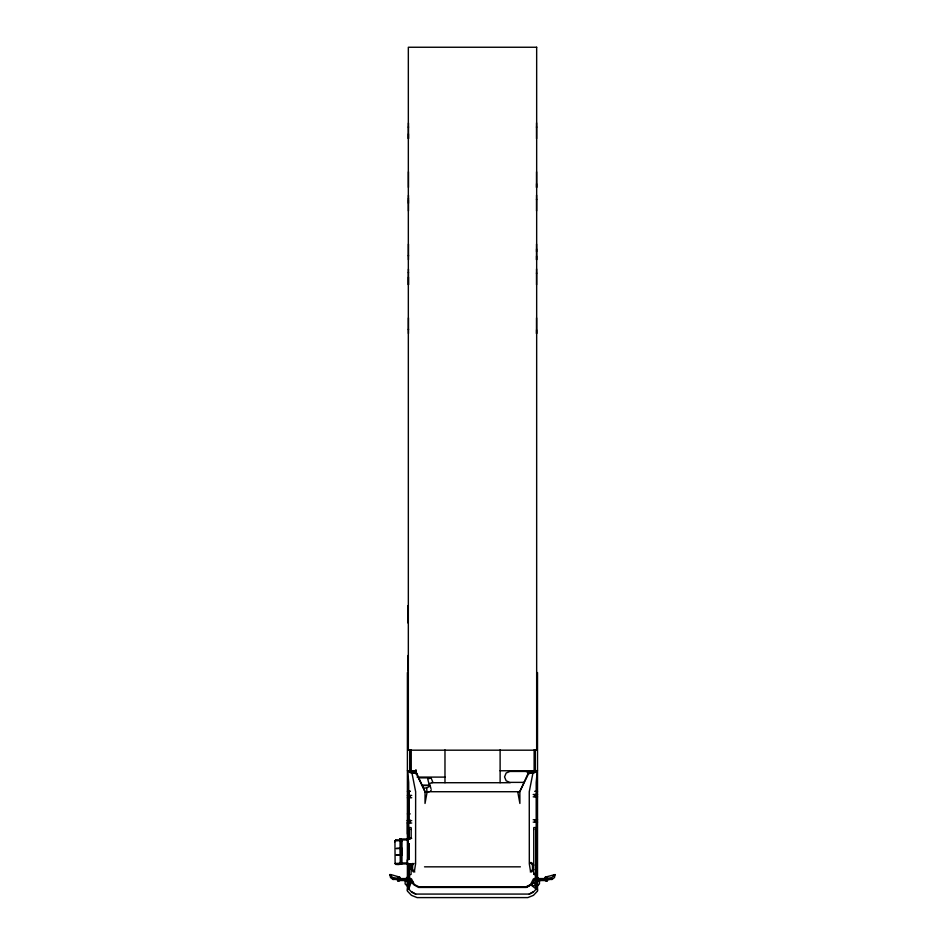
<?xml version="1.0" encoding="UTF-8"?>
<svg xmlns="http://www.w3.org/2000/svg" width="945" height="945" viewBox="0 0 945 945"><rect width="100%" height="100%" fill="white"/><g stroke="black" fill="none" stroke-linecap="round" stroke-linejoin="round"><path stroke-width="1.42" d="M407.401 834.116L407.401 821.772M407.708 859.678L407.708 857.883M407.708 845.243L407.708 841.475M407.708 836.715L407.708 860.092M408.063 666.638L408.063 663.118M408.063 616.542L408.063 609.1M408.063 608.734L408.063 605.899M408.453 333.55L408.453 317.898M408.453 329.817L408.453 329.073M408.453 277.121L408.453 284.788L408.453 272.325M408.453 272.869L408.453 269.136M408.453 259.745L408.453 244.093M408.453 256.012L408.453 255.268M408.453 203.317L408.453 199.797M408.453 199.064L408.453 195.32M408.453 187.453L408.453 171.801M408.76 823.012L408.76 820.662M408.748 814.247L408.748 790.823L408.748 820.272M411.169 864.132L411.075 874.397L409.185 875.07L409.138 863.683M409.15 859.407L409.161 843.625M409.173 839.349L409.185 829.297M409.835 772.207L409.835 750.058M411.169 838.144L411.169 829.438M444.977 782.72L444.977 749.917M534.138 749.81L534.126 770.73L500.118 770.766M534.764 750.058L534.764 770.636L530.369 770.836L537.516 770.636M536.547 333.55L536.547 329.817M536.547 273.601L536.547 272.869M536.547 259.745L536.547 256M536.547 251.748L536.547 244.093M536.547 199.797L536.547 199.064M536.547 187.453L536.547 183.72M536.547 127.516L536.547 126.772M537.28 859.064L537.28 860.092L537.28 836.301M537.28 847.015L537.28 843.034M401.944 863.104L402.003 840.991L401.034 839.798L400.184 840.589L394.939 840.908L395.116 862.82L395.778 864.391L398.258 864.569L400.94 864.179L401.944 863.104L394.975 863.541L395.778 864.391M529.318 773.731L529.342 770.872L530.807 770.872M533.748 829.474L533.795 827.572L535.638 827.56L535.732 829.32M535.732 829.297L535.732 875.07L533.842 874.373L533.748 872.826L533.748 829.438M397.845 880.941L397.845 879.015L399.428 879.015L399.463 879.937L399.428 880.941L397.845 880.941L397.845 879.015M398.388 879.181L398.424 878.165L400.007 878.165L400.007 880.09L398.424 880.09L398.388 879.181L408.878 879.712L400.007 879.7M400.007 878.165L400.007 880.09M544.993 879.7L536.122 879.712L546.612 879.181L546.576 878.165L544.993 878.165L544.993 880.09L546.576 880.09L546.612 879.181M544.993 880.09L544.993 878.165M545.537 879.937L545.572 879.015L547.155 879.015L547.155 880.941L545.572 880.941L545.537 879.925L539.205 879.949M547.155 879.015L547.155 880.941M409.185 829.32L409.279 827.56L411.11 827.596L411.169 829.474M399.676 877.125L398.211 878.177L393.569 877.917L390.946 876.18L391.041 874.633L389.907 874.574L390.509 877.527L393.061 879.523L397.656 879.216L399.676 877.125L391.041 874.633M398.211 878.177L398.341 876.641M529.342 770.872L537.221 770.931L536.205 782.46L536.181 889.068L533.134 892.34L529.33 894.076L415.587 894.076L411.772 892.293L408.736 889.021L408.878 884.213L411.252 882.11L413.059 882.157M407.401 890.45L407.72 887.745M408.878 884.26L411.252 882.157L411.477 878.885L414.406 884.579L419.048 886.871L525.869 886.871L530.511 884.579L533.429 878.885L533.665 882.157L536.122 886.256L536.181 889.068L530.511 884.579M414.418 871.266L415.587 863.86L415.646 791.721L411.902 772.75L410.496 772.845L407.685 770.931L408.701 782.46L408.819 839.337M535.307 876.558L535.78 873.735M427.175 791.709L425.026 803.451L425.049 791.721L416.757 773.305L412.079 772.845L409.15 770.931M533.134 892.34L533.252 891.761L529.259 894.017M537.221 770.931L534.421 772.845L533.004 772.75L529.259 791.721L529.318 863.86L530.499 871.266M406.374 878.531L406.338 880.043L407.555 880.09L405.251 880.752L409.528 881.153L410.461 880.279L410.461 878.141L405.251 879.382L408.098 879.133M406.338 880.043L410.461 880.279M535.685 795.525L534.575 796.375L536.937 796.269L537.244 795.525L534.397 794.993L537.244 795.525M535.685 820.792L535.366 821.536L537.244 820.792L535.189 820.154L537.244 820.792M535.756 770.931L532.838 772.845L528.16 773.305L519.738 791.721L528.751 773.305L533.004 772.75M394.915 841.782L395.778 840.046L398.247 839.751M398.022 878.531L400.196 879.122L393.392 878.472L399.392 880.138L400.196 879.122M394.833 879.322L393.25 878.921L399.392 880.138M418.694 779.082L419.426 777.853L431.05 777.853L432.869 782.318L429.562 783.547L430.967 788.626M545.324 877.125L546.789 878.177L551.431 877.917L555.093 874.574L545.324 877.125L547.344 879.216L551.939 879.523L554.491 877.527L555.093 874.574M398.755 878.59L398.199 880.527L399.723 879.145L398.755 878.59L398.755 879.712M399.168 879.96L399.723 879.145M430.625 790.835L431.322 789.89M407.968 797.167L410.331 797.261L407.968 797.167L407.661 796.422L410.508 795.891L408.145 795.784M407.661 796.422L409.717 795.784M407.661 821.689L409.717 821.051L407.661 821.689L408.76 822.528M399.227 880.457L400.03 879.441M413.52 872.011L411.311 869.542L411.311 865.077L412.788 863.423M414.796 872.011L412.587 869.542L412.587 865.077L414.064 863.423M530.322 872.011L532.531 869.542L532.531 865.077L530.322 862.596L531.586 862.596L533.807 865.077L532.531 865.077M531.586 872.011L533.807 869.542L532.531 869.542M405.11 879.417L407.496 876.936L407.496 886.363L405.11 883.882L405.287 879.24M537.067 886.363L539.453 883.882L539.453 880.539M394.939 840.908L395.778 840.046M408.866 863.813L408.736 889.068L411.252 882.11L414.064 884.91L418.6 887.438L526.306 887.438L530.854 884.91L533.665 882.11L536.039 884.26M530.854 884.91L533.665 882.157L536.039 884.213L536.122 886.304L530.854 884.863L526.306 887.39M545.277 879.145L546.245 878.59L546.801 879.405L546.801 880.527L545.277 879.145L545.832 879.96M431.05 777.853L427.754 779.082L429.609 786.394L426.632 787.929L423.903 788.071M544.804 879.122L551.608 878.472L545.608 880.138L544.804 879.122L545.773 880.457L551.75 878.921L550.167 879.322M544.97 879.441L546.978 878.531M535.969 794.993L536.76 794.887M536.146 796.375L536.937 796.269M535.969 820.248L536.76 820.154M536.146 821.63L536.937 821.536M407.602 838.747L411.689 838.321L407.602 838.758L407.72 842.928L408.984 844.287L408.854 858.532L407.26 859.985L407.378 864.273L411.654 864.498L407.378 864.262M534.539 880.279L538.626 879.901L537.445 880.09L539.749 880.752L535.472 881.153L534.539 880.279L534.539 878.141L539.749 879.382L536.902 879.133M401.152 853.689L401.271 863.73L400.302 863.742L400.007 839.361L400.975 839.349L401.093 849.39M401.79 848.267L396.262 848.492L401.79 848.267L401.814 855.249L396.215 855.024L400.243 855.26M424.86 791.804L429.172 791.816M399.664 838.794L401.247 838.794L401.259 840.459L399.676 840.471L399.664 838.794L399.676 840.471M399.948 862.537L401.53 862.513L401.542 864.191L399.959 864.191L399.948 862.537L399.959 864.214M407.685 770.931L415.576 770.872L415.587 773.731M534.681 791.331L537.516 791.308M400.007 839.361L400.975 839.349M400.302 863.742L401.271 863.73M401.247 839.018L410.118 838.947M401.259 839.987L407.602 839.94M401.53 862.974L407.874 862.927M401.542 863.943L410.425 863.884M414.111 770.872L415.576 770.872M411.902 772.75L416.757 773.305M528.16 773.305L528.751 773.305M524.274 782.377L509.887 782.377L506.177 780.83L504.547 776.908L506.177 772.998L509.887 771.451L525.715 771.451L529.436 772.998M431.912 782.72L510.217 782.72M422.391 785.425L429.502 785.425L421.564 785.366M533.193 794.497L536.146 794.497L536.146 796.848L533.193 796.848M537.551 794.497L536.606 794.497L536.606 796.848L537.551 796.848M407.354 795.395L411.713 795.395M407.354 797.745L411.713 797.745M407.401 813.893L410.236 813.893M533.193 819.764L536.146 819.764L536.146 822.115L533.193 822.115M536.606 819.764L537.551 819.764M407.401 820.378L410.236 820.378M407.354 820.662L411.713 820.662M536.606 822.115L537.551 822.115M407.968 822.422L409.539 822.422L409.232 821.689M407.354 823.012L411.713 823.012M411.311 865.077L412.587 865.077M424.518 866.837L520.388 866.837M411.311 869.542L412.587 869.542M544.993 878.578L536.122 878.59L536.122 879.712M536.689 880.539L545.56 880.527M417.111 777.085L444.977 777.109M400.007 878.578L408.878 878.59L408.878 879.712M399.463 879.937L405.795 879.949M399.44 880.527L408.311 880.539M407.401 820.248L410.236 820.272M408.145 821.051L408.937 821.146M400.184 840.589L402.003 840.991M415.658 894.017L411.666 891.761L411.772 892.34M537.067 876.936L539.453 879.417M389.907 874.574L390.946 876.18M416.154 773.305L425.049 791.721L519.856 791.721L519.892 803.451L517.73 791.709M409.232 796.422L409.539 797.167M409.126 873.735L409.646 876.558M537.185 887.745L537.516 890.45M426.632 787.929L426.986 791.768M546.659 876.641L546.789 878.177M553.959 874.633L554.053 876.18M533.748 872.802L533.842 874.373M401.53 862.513L401.542 864.179M401.247 838.782L401.259 840.459M400.574 848.256L400.597 855.249M408.831 843.649L408.866 859.489M411.229 749.917L411.24 771.356M410.154 750.058L410.154 770.636L414.548 770.836L407.401 770.695M546.576 878.165L546.576 880.09M546.245 878.59L546.245 879.712M539.713 879.24L539.713 880.61M538.626 878.531L538.662 880.043M538.071 879.193L538.071 880.563M537.516 672.545L537.516 891.088L533.452 895.34L527.806 897.596L417.099 897.596L411.453 895.34L407.401 891.088L407.401 672.545M536.925 790.823L536.925 820.272M536.547 122.874L536.547 138.691M536.547 171.801L536.547 187.618M536.547 195.154L536.547 210.971M536.547 248.948L536.547 259.91M536.547 268.959L536.547 284.788M536.547 317.898L536.547 333.715M535.071 750.058L535.071 772.207M535.201 794.497L535.201 796.848M535.201 819.764L535.201 822.115M500.118 749.822L500.118 782.72M409.705 795.395L409.705 797.745M409.705 820.662L409.705 823.012M408.453 123.039L408.453 138.691L408.453 133.836M408.453 126.772L408.453 127.516M408.453 198.521L408.453 210.971M408.299 795.395L408.299 797.745M408.063 605.58L408.063 623.062M408.063 655.464L408.063 671.281M406.929 879.193L406.929 880.563M398.424 878.165L398.424 880.09M415.93 770.057L415.93 772.986L415.93 770.057M536.665 47.25L408.334 47.25L408.334 750.188L536.665 750.188L536.665 47.25M410.236 791.319L407.401 791.319L410.236 791.331"/></g></svg>
